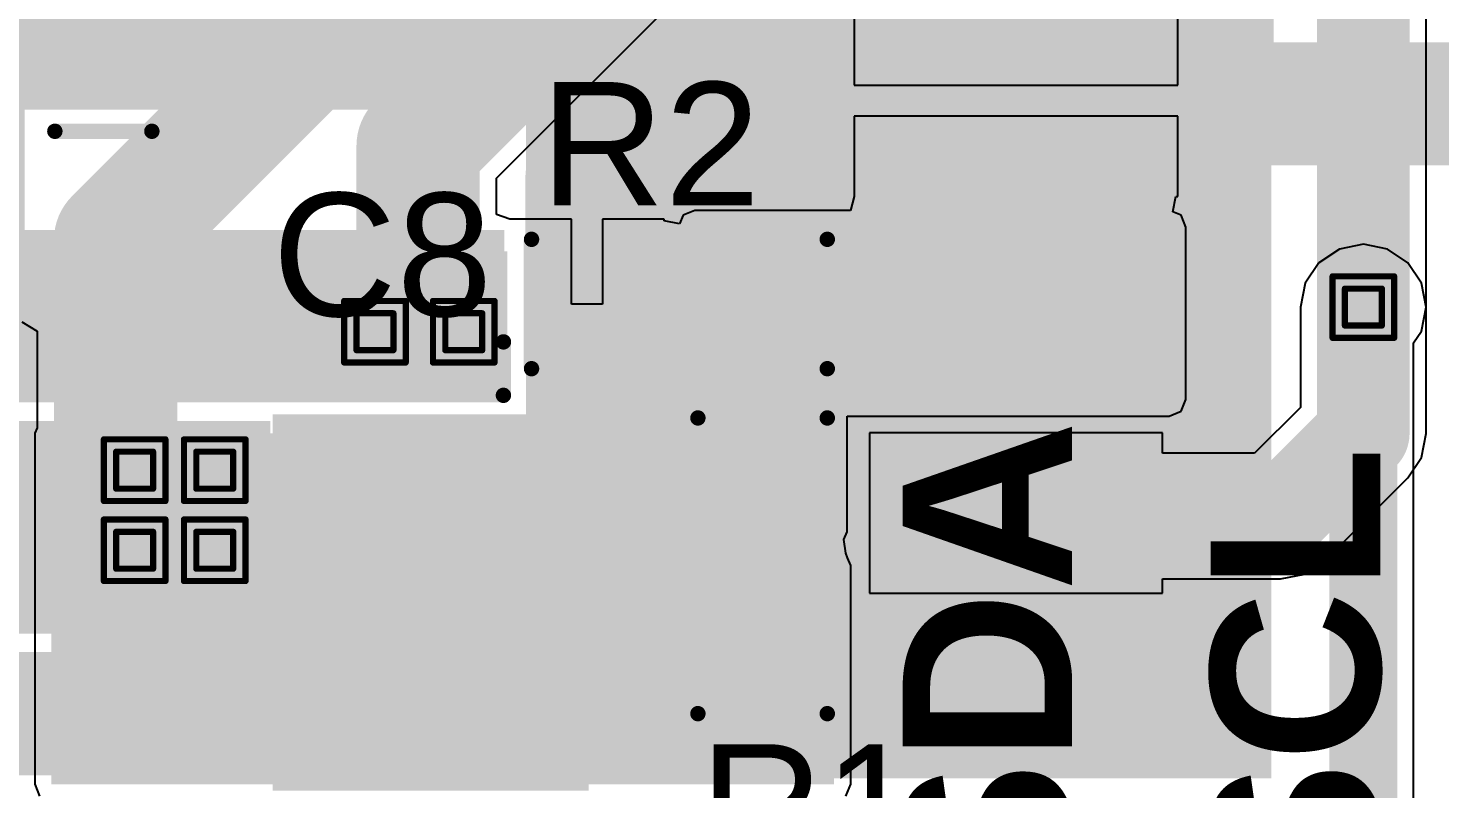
# Model space of a CAD drawing. Header units: inches. Extents: x -0.3 to 9.9, y -0.4 to 5.
# Drawn here: x 2.0025 to 2.4606, y 2.2106 to 2.4575 of the extents above; entities that cross this region are included whole.
import ezdxf

# ---------------------------------------------------------------- set-up
doc = ezdxf.new("R2010")
doc.units = ezdxf.units.IN
doc.header["$MEASUREMENT"] = 0
for name, color, linetype in [('Bottom Layer', 5, 'Continuous'), ('Bottom Solder', 6, 'Continuous'), ('Drill Drawing', 1, 'Continuous'), ('Top Layer', 1, 'Continuous'), ('Top Overlay', 2, 'Continuous'), ('Top Paste', 8, 'Continuous'), ('Top Solder', 216, 'Continuous'), ('Via Holes', 16, 'Continuous')]:
    doc.layers.add(name, color=color, linetype=linetype)
doc.styles.add('Arial', font='', dxfattribs={"height": 0.2})
doc.styles.add('Arial_Bold', font='', dxfattribs={"height": 0.2})
doc.styles.get('Arial').set_extended_font_data('Arial')
doc.styles.get('Arial_Bold').set_extended_font_data('Arial', bold=True)

# ---------------------------------------------------------------- blocks, each defined once
blk = doc.blocks.new('DDPAK_58')
at = {"layer": 'Top Layer'}
for points in [[(-0.02106, -0.14636), (0.02106, -0.14636), (0.02106, -0.2314), (-0.02106, -0.2314)], [(0.04587, -0.14636), (0.08799, -0.14636), (0.08799, -0.2314), (0.04587, -0.2314)], [(0.1128, -0.14636), (0.15492, -0.14636), (0.15492, -0.2314), (0.1128, -0.2314)]]:
    blk.add_hatch(color=1, dxfattribs=at).paths.add_polyline_path(points)
at = {"layer": 'Top Paste'}
for points in [[(-0.02106, -0.14636), (0.02106, -0.14636), (0.02106, -0.2314), (-0.02106, -0.2314)], [(0.04587, -0.14636), (0.08799, -0.14636), (0.08799, -0.2314), (0.04587, -0.2314)], [(0.1128, -0.14636), (0.15492, -0.14636), (0.15492, -0.2314), (0.1128, -0.2314)]]:
    blk.add_hatch(color=8, dxfattribs=at).paths.add_polyline_path(points)
at = {"layer": 'Top Solder'}
for points in [[(-0.02303, -0.14439), (0.02303, -0.14439), (0.02303, -0.23337), (-0.02303, -0.23337)], [(0.0439, -0.14439), (0.08996, -0.14439), (0.08996, -0.23337), (0.0439, -0.23337)], [(0.11083, -0.14439), (0.15689, -0.14439), (0.15689, -0.23337), (0.11083, -0.23337)]]:
    blk.add_hatch(color=216, dxfattribs=at).paths.add_polyline_path(points)
blk = doc.blocks.new('R___0603_102')
at = {"layer": 'Top Layer'}
for points in [[(-0.015, 0.0175), (-0.015, -0.0175), (-0.045, -0.0175), (-0.045, 0.0175)], [(0.045, 0.0175), (0.045, -0.0175), (0.015, -0.0175), (0.015, 0.0175)]]:
    blk.add_hatch(color=1, dxfattribs=at).paths.add_polyline_path(points)
at = {"layer": 'Top Paste'}
for points in [[(-0.015, 0.0175), (-0.015, -0.0175), (-0.045, -0.0175), (-0.045, 0.0175)], [(0.045, 0.0175), (0.045, -0.0175), (0.015, -0.0175), (0.015, 0.0175)]]:
    blk.add_hatch(color=8, dxfattribs=at).paths.add_polyline_path(points)
at = {"layer": 'Top Solder'}
for points in [[(-0.011, 0.0215), (-0.011, -0.0215), (-0.049, -0.0215), (-0.049, 0.0215)], [(0.049, 0.0215), (0.049, -0.0215), (0.011, -0.0215), (0.011, 0.0215)]]:
    blk.add_hatch(color=216, dxfattribs=at).paths.add_polyline_path(points)
at = {"layer": 'Top Overlay'}
for points in [[(-0.048, 0.021, 0.005, 0.005, 0), (0.048, 0.021, 0.005, 0.005, 0)], [(-0.048, -0.021, 0.005, 0.005, 0), (-0.048, 0.021, 0.005, 0.005, 0)], [(0.048, -0.021, 0.005, 0.005, 0), (0.048, 0.021, 0.005, 0.005, 0)], [(-0.048, -0.021, 0.005, 0.005, 0), (0.048, -0.021, 0.005, 0.005, 0)]]:
    blk.add_lwpolyline(points, format="xyseb", dxfattribs=at)
for points in [[(-0.04925, 0.021, 0.0025, 0.0025, 1), (-0.04675, 0.021, 0.0025, 0.0025, 1)], [(-0.04925, 0.021, 0.0025, 0.0025, 1), (-0.04675, 0.021, 0.0025, 0.0025, 1)], [(0.04675, 0.021, 0.0025, 0.0025, 1), (0.04925, 0.021, 0.0025, 0.0025, 1)], [(0.04675, 0.021, 0.0025, 0.0025, 1), (0.04925, 0.021, 0.0025, 0.0025, 1)], [(-0.04925, -0.021, 0.0025, 0.0025, 1), (-0.04675, -0.021, 0.0025, 0.0025, 1)], [(-0.04925, -0.021, 0.0025, 0.0025, 1), (-0.04675, -0.021, 0.0025, 0.0025, 1)], [(0.04675, -0.021, 0.0025, 0.0025, 1), (0.04925, -0.021, 0.0025, 0.0025, 1)], [(0.04675, -0.021, 0.0025, 0.0025, 1), (0.04925, -0.021, 0.0025, 0.0025, 1)]]:
    blk.add_lwpolyline(points, format="xyseb", close=True, dxfattribs=at)
blk = doc.blocks.new('R___0603_103')
at = {"layer": 'Top Layer'}
for points in [[(-0.015, 0.0175), (-0.015, -0.0175), (-0.045, -0.0175), (-0.045, 0.0175)], [(0.045, 0.0175), (0.045, -0.0175), (0.015, -0.0175), (0.015, 0.0175)]]:
    blk.add_hatch(color=1, dxfattribs=at).paths.add_polyline_path(points)
at = {"layer": 'Top Paste'}
for points in [[(-0.015, 0.0175), (-0.015, -0.0175), (-0.045, -0.0175), (-0.045, 0.0175)], [(0.045, 0.0175), (0.045, -0.0175), (0.015, -0.0175), (0.015, 0.0175)]]:
    blk.add_hatch(color=8, dxfattribs=at).paths.add_polyline_path(points)
at = {"layer": 'Top Solder'}
for points in [[(-0.011, 0.0215), (-0.011, -0.0215), (-0.049, -0.0215), (-0.049, 0.0215)], [(0.049, 0.0215), (0.049, -0.0215), (0.011, -0.0215), (0.011, 0.0215)]]:
    blk.add_hatch(color=216, dxfattribs=at).paths.add_polyline_path(points)
at = {"layer": 'Top Overlay'}
for points in [[(-0.048, 0.021, 0.005, 0.005, 0), (0.048, 0.021, 0.005, 0.005, 0)], [(-0.048, 0.021, 0.005, 0.005, 0), (-0.048, -0.021, 0.005, 0.005, 0)], [(0.048, 0.021, 0.005, 0.005, 0), (0.048, -0.021, 0.005, 0.005, 0)], [(-0.048, -0.021, 0.005, 0.005, 0), (0.048, -0.021, 0.005, 0.005, 0)]]:
    blk.add_lwpolyline(points, format="xyseb", dxfattribs=at)
for points in [[(-0.04925, 0.021, 0.0025, 0.0025, 1), (-0.04675, 0.021, 0.0025, 0.0025, 1)], [(-0.04925, 0.021, 0.0025, 0.0025, 1), (-0.04675, 0.021, 0.0025, 0.0025, 1)], [(0.04675, 0.021, 0.0025, 0.0025, 1), (0.04925, 0.021, 0.0025, 0.0025, 1)], [(0.04675, 0.021, 0.0025, 0.0025, 1), (0.04925, 0.021, 0.0025, 0.0025, 1)], [(-0.04925, -0.021, 0.0025, 0.0025, 1), (-0.04675, -0.021, 0.0025, 0.0025, 1)], [(-0.04925, -0.021, 0.0025, 0.0025, 1), (-0.04675, -0.021, 0.0025, 0.0025, 1)], [(0.04675, -0.021, 0.0025, 0.0025, 1), (0.04925, -0.021, 0.0025, 0.0025, 1)], [(0.04675, -0.021, 0.0025, 0.0025, 1), (0.04925, -0.021, 0.0025, 0.0025, 1)]]:
    blk.add_lwpolyline(points, format="xyseb", close=True, dxfattribs=at)
blk = doc.blocks.new('C____D_211')
at = {"layer": 'Top Layer'}
for points in [[(-0.16732, 0.05709), (-0.07283, 0.05709), (-0.07283, -0.05709), (-0.16732, -0.05709)], [(0.07283, 0.05709), (0.16732, 0.05709), (0.16732, -0.05709), (0.07283, -0.05709)]]:
    blk.add_hatch(color=1, dxfattribs=at).paths.add_polyline_path(points)
at = {"layer": 'Top Paste'}
for points in [[(-0.16732, 0.05709), (-0.07283, 0.05709), (-0.07283, -0.05709), (-0.16732, -0.05709)], [(0.07283, 0.05709), (0.16732, 0.05709), (0.16732, -0.05709), (0.07283, -0.05709)]]:
    blk.add_hatch(color=8, dxfattribs=at).paths.add_polyline_path(points)
at = {"layer": 'Top Solder'}
for points in [[(-0.17132, 0.06109), (-0.06883, 0.06109), (-0.06883, -0.06109), (-0.17132, -0.06109)], [(0.06883, 0.06109), (0.17132, 0.06109), (0.17132, -0.06109), (0.06883, -0.06109)]]:
    blk.add_hatch(color=216, dxfattribs=at).paths.add_polyline_path(points)
at = {"layer": 'Top Overlay'}
for points in [[(-0.177, 0.099, 0.005, 0.005, 0), (-0.177, 0.07, 0.005, 0.005, 0)], [(-0.1437, 0.08465, 0.005, 0.005, 0), (-0.1437, 0.0673, 0.005, 0.005, 0)], [(0.1437, 0.08465, 0.005, 0.005, 0), (-0.1437, 0.08465, 0.005, 0.005, 0)], [(0.1437, 0.08465, 0.005, 0.005, 0), (0.1437, 0.0673, 0.005, 0.005, 0)], [(-0.16, 0.084, 0.005, 0.005, 0), (-0.193, 0.084, 0.005, 0.005, 0)], [(-0.1437, -0.0673, 0.005, 0.005, 0), (-0.1437, -0.08465, 0.005, 0.005, 0)], [(0.1437, -0.0673, 0.005, 0.005, 0), (0.1437, -0.08465, 0.005, 0.005, 0)], [(0.1437, -0.08465, 0.005, 0.005, 0), (-0.1437, -0.08465, 0.005, 0.005, 0)]]:
    blk.add_lwpolyline(points, format="xyseb", dxfattribs=at)
for points in [[(-0.17825, 0.099, 0.0025, 0.0025, 1), (-0.17575, 0.099, 0.0025, 0.0025, 1)], [(-0.14495, 0.08465, 0.0025, 0.0025, 1), (-0.14245, 0.08465, 0.0025, 0.0025, 1)], [(-0.14495, 0.08465, 0.0025, 0.0025, 1), (-0.14245, 0.08465, 0.0025, 0.0025, 1)], [(0.14245, 0.08465, 0.0025, 0.0025, 1), (0.14495, 0.08465, 0.0025, 0.0025, 1)], [(0.14245, 0.08465, 0.0025, 0.0025, 1), (0.14495, 0.08465, 0.0025, 0.0025, 1)], [(-0.19425, 0.084, 0.0025, 0.0025, 1), (-0.19175, 0.084, 0.0025, 0.0025, 1)], [(-0.16125, 0.084, 0.0025, 0.0025, 1), (-0.15875, 0.084, 0.0025, 0.0025, 1)], [(-0.17825, 0.07, 0.0025, 0.0025, 1), (-0.17575, 0.07, 0.0025, 0.0025, 1)], [(-0.14495, 0.0673, 0.0025, 0.0025, 1), (-0.14245, 0.0673, 0.0025, 0.0025, 1)], [(0.14245, 0.0673, 0.0025, 0.0025, 1), (0.14495, 0.0673, 0.0025, 0.0025, 1)], [(-0.14495, -0.0673, 0.0025, 0.0025, 1), (-0.14245, -0.0673, 0.0025, 0.0025, 1)], [(0.14245, -0.0673, 0.0025, 0.0025, 1), (0.14495, -0.0673, 0.0025, 0.0025, 1)], [(-0.14495, -0.08465, 0.0025, 0.0025, 1), (-0.14245, -0.08465, 0.0025, 0.0025, 1)], [(-0.14495, -0.08465, 0.0025, 0.0025, 1), (-0.14245, -0.08465, 0.0025, 0.0025, 1)], [(0.14245, -0.08465, 0.0025, 0.0025, 1), (0.14495, -0.08465, 0.0025, 0.0025, 1)], [(0.14245, -0.08465, 0.0025, 0.0025, 1), (0.14495, -0.08465, 0.0025, 0.0025, 1)]]:
    blk.add_lwpolyline(points, format="xyseb", close=True, dxfattribs=at)
blk = doc.blocks.new('20SVPF120M_213')
at = {"layer": 'Top Layer'}
for points in [[(-0.17913, 0.0315), (-0.04134, 0.0315), (-0.04134, -0.0315), (-0.17913, -0.0315)], [(0.04134, 0.0315), (0.17913, 0.0315), (0.17913, -0.0315), (0.04134, -0.0315)]]:
    blk.add_hatch(color=1, dxfattribs=at).paths.add_polyline_path(points)
at = {"layer": 'Top Paste'}
for points in [[(-0.17913, 0.0315), (-0.04134, 0.0315), (-0.04134, -0.0315), (-0.17913, -0.0315)], [(0.04134, 0.0315), (0.17913, 0.0315), (0.17913, -0.0315), (0.04134, -0.0315)]]:
    blk.add_hatch(color=8, dxfattribs=at).paths.add_polyline_path(points)
at = {"layer": 'Top Solder'}
for points in [[(-0.18313, 0.0355), (-0.03734, 0.0355), (-0.03734, -0.0355), (-0.18313, -0.0355)], [(0.03734, 0.0355), (0.18313, 0.0355), (0.18313, -0.0355), (0.03734, -0.0355)]]:
    blk.add_hatch(color=216, dxfattribs=at).paths.add_polyline_path(points)
at = {"layer": 'Top Overlay'}
for points in [[(-0.07677, 0.12992, 0.005, 0.005, 0), (-0.12992, 0.07677, 0.005, 0.005, 0)], [(-0.07677, 0.12992, 0.005, 0.005, 0), (0.12992, 0.12992, 0.005, 0.005, 0)], [(0.12992, 0.12992, 0.005, 0.005, 0), (0.12992, 0.04528, 0.005, 0.005, 0)], [(-0.12992, 0.07677, 0.005, 0.005, 0), (-0.12992, 0.04528, 0.005, 0.005, 0)], [(-0.153, 0.064, 0.005, 0.005, 0), (-0.153, 0.043, 0.005, 0.005, 0)], [(-0.162, 0.053, 0.005, 0.005, 0), (-0.144, 0.053, 0.005, 0.005, 0)], [(-0.12992, -0.04528, 0.005, 0.005, 0), (-0.12992, -0.07677, 0.005, 0.005, 0)], [(0.12992, -0.04528, 0.005, 0.005, 0), (0.12992, -0.12992, 0.005, 0.005, 0)], [(-0.12992, -0.07677, 0.005, 0.005, 0), (-0.07677, -0.12992, 0.005, 0.005, 0)], [(-0.07677, -0.12992, 0.005, 0.005, 0), (0.12992, -0.12992, 0.005, 0.005, 0)]]:
    blk.add_lwpolyline(points, format="xyseb", dxfattribs=at)
for points in [[(-0.07802, 0.12992, 0.0025, 0.0025, 1), (-0.07552, 0.12992, 0.0025, 0.0025, 1)], [(-0.07802, 0.12992, 0.0025, 0.0025, 1), (-0.07552, 0.12992, 0.0025, 0.0025, 1)], [(0.12867, 0.12992, 0.0025, 0.0025, 1), (0.13117, 0.12992, 0.0025, 0.0025, 1)], [(0.12867, 0.12992, 0.0025, 0.0025, 1), (0.13117, 0.12992, 0.0025, 0.0025, 1)], [(-0.13117, 0.07677, 0.0025, 0.0025, 1), (-0.12867, 0.07677, 0.0025, 0.0025, 1)], [(-0.13117, 0.07677, 0.0025, 0.0025, 1), (-0.12867, 0.07677, 0.0025, 0.0025, 1)], [(-0.15425, 0.064, 0.0025, 0.0025, 1), (-0.15175, 0.064, 0.0025, 0.0025, 1)], [(-0.16325, 0.053, 0.0025, 0.0025, 1), (-0.16075, 0.053, 0.0025, 0.0025, 1)], [(-0.14525, 0.053, 0.0025, 0.0025, 1), (-0.14275, 0.053, 0.0025, 0.0025, 1)], [(-0.13117, 0.04528, 0.0025, 0.0025, 1), (-0.12867, 0.04528, 0.0025, 0.0025, 1)], [(0.12867, 0.04528, 0.0025, 0.0025, 1), (0.13117, 0.04528, 0.0025, 0.0025, 1)], [(-0.15425, 0.043, 0.0025, 0.0025, 1), (-0.15175, 0.043, 0.0025, 0.0025, 1)], [(-0.13117, -0.04528, 0.0025, 0.0025, 1), (-0.12867, -0.04528, 0.0025, 0.0025, 1)], [(0.12867, -0.04528, 0.0025, 0.0025, 1), (0.13117, -0.04528, 0.0025, 0.0025, 1)], [(-0.13117, -0.07677, 0.0025, 0.0025, 1), (-0.12867, -0.07677, 0.0025, 0.0025, 1)], [(-0.13117, -0.07677, 0.0025, 0.0025, 1), (-0.12867, -0.07677, 0.0025, 0.0025, 1)], [(-0.07802, -0.12992, 0.0025, 0.0025, 1), (-0.07552, -0.12992, 0.0025, 0.0025, 1)], [(-0.07802, -0.12992, 0.0025, 0.0025, 1), (-0.07552, -0.12992, 0.0025, 0.0025, 1)], [(0.12867, -0.12992, 0.0025, 0.0025, 1), (0.13117, -0.12992, 0.0025, 0.0025, 1)], [(0.12867, -0.12992, 0.0025, 0.0025, 1), (0.13117, -0.12992, 0.0025, 0.0025, 1)]]:
    blk.add_lwpolyline(points, format="xyseb", close=True, dxfattribs=at)

msp = doc.modelspace()

# ---------------------------------------------------------------- hatches: boundary and pattern name
at = {"layer": 'Bottom Layer'}
for points in [[(1.87, 2.431), (2.40668, 2.431), (2.40668, 2.55495), (1.87, 2.55495)], [(2.164, 2.214), (2.406, 2.214), (2.406, 2.449), (2.164, 2.449)], [(1.621, 2.336), (2.157, 2.336), (2.157, 2.392), (1.621, 2.392)], [(1.20082, 2.26095), (2.081, 2.26095), (2.081, 2.33), (1.20082, 2.33)]]:
    msp.add_hatch(color=5, dxfattribs=at).paths.add_polyline_path(points)
h = msp.add_hatch(color=5, dxfattribs=at)
edge = h.paths.add_edge_path()
edge.add_arc((2.43582, 2.36695), 0.01181, 0, 360)
h = msp.add_hatch(color=5, dxfattribs=at)
edge = h.paths.add_edge_path()
edge.add_arc((2.115, 2.35895), 0.01181, 0, 360)
h = msp.add_hatch(color=5, dxfattribs=at)
edge = h.paths.add_edge_path()
edge.add_arc((2.14382, 2.35895), 0.01181, 0, 360)
h = msp.add_hatch(color=5, dxfattribs=at)
edge = h.paths.add_edge_path()
edge.add_arc((2.037, 2.314), 0.01181, 0, 360)
h = msp.add_hatch(color=5, dxfattribs=at)
edge = h.paths.add_edge_path()
edge.add_arc((2.063, 2.314), 0.01181, 0, 360)
h = msp.add_hatch(color=5, dxfattribs=at)
edge = h.paths.add_edge_path()
edge.add_arc((2.037, 2.288), 0.01181, 0, 360)
h = msp.add_hatch(color=5, dxfattribs=at)
edge = h.paths.add_edge_path()
edge.add_arc((2.063, 2.288), 0.01181, 0, 360)
at = {"layer": 'Bottom Solder'}
h = msp.add_hatch(color=6, dxfattribs=at)
edge = h.paths.add_edge_path()
edge.add_arc((2.43582, 2.36695), 0.00591, 0, 360)
h = msp.add_hatch(color=6, dxfattribs=at)
edge = h.paths.add_edge_path()
edge.add_arc((2.115, 2.35895), 0.00591, 0, 360)
h = msp.add_hatch(color=6, dxfattribs=at)
edge = h.paths.add_edge_path()
edge.add_arc((2.14382, 2.35895), 0.00591, 0, 360)
h = msp.add_hatch(color=6, dxfattribs=at)
edge = h.paths.add_edge_path()
edge.add_arc((2.037, 2.314), 0.00591, 0, 360)
h = msp.add_hatch(color=6, dxfattribs=at)
edge = h.paths.add_edge_path()
edge.add_arc((2.063, 2.314), 0.00591, 0, 360)
h = msp.add_hatch(color=6, dxfattribs=at)
edge = h.paths.add_edge_path()
edge.add_arc((2.037, 2.288), 0.00591, 0, 360)
h = msp.add_hatch(color=6, dxfattribs=at)
edge = h.paths.add_edge_path()
edge.add_arc((2.063, 2.288), 0.00591, 0, 360)
at = {"layer": 'Top Layer'}
for points in [[(2.21882, 2.33695), (2.37282, 2.33695), (2.37282, 2.39295), (2.21882, 2.39295)], [(2.099, 2.338), (2.158, 2.338), (2.158, 2.385), (2.099, 2.385)], [(2.21882, 2.29395), (2.26282, 2.29395), (2.26282, 2.35695), (2.21882, 2.35695)], [(2.091, 2.326), (2.01, 2.326), (2.01, 2.212), (2.091, 2.212)], [(2.08, 2.212), (2.264, 2.212), (2.264, 2.283), (2.08, 2.283)]]:
    msp.add_hatch(color=1, dxfattribs=at).paths.add_polyline_path(points)
h = msp.add_hatch(color=1, dxfattribs=at)
edge = h.paths.add_edge_path()
edge.add_arc((2.43582, 2.36695), 0.01181, 0, 360)
h = msp.add_hatch(color=1, dxfattribs=at)
edge = h.paths.add_edge_path()
edge.add_arc((2.115, 2.35895), 0.01181, 0, 360)
h = msp.add_hatch(color=1, dxfattribs=at)
edge = h.paths.add_edge_path()
edge.add_arc((2.14382, 2.35895), 0.01181, 0, 360)
h = msp.add_hatch(color=1, dxfattribs=at)
edge = h.paths.add_edge_path()
edge.add_arc((2.037, 2.314), 0.01181, 0, 360)
h = msp.add_hatch(color=1, dxfattribs=at)
edge = h.paths.add_edge_path()
edge.add_arc((2.063, 2.314), 0.01181, 0, 360)
h = msp.add_hatch(color=1, dxfattribs=at)
edge = h.paths.add_edge_path()
edge.add_arc((2.037, 2.288), 0.01181, 0, 360)
h = msp.add_hatch(color=1, dxfattribs=at)
edge = h.paths.add_edge_path()
edge.add_arc((2.063, 2.288), 0.01181, 0, 360)
at = {"layer": 'Top Solder'}
h = msp.add_hatch(color=216, dxfattribs=at)
edge = h.paths.add_edge_path()
edge.add_arc((2.43582, 2.36695), 0.00591, 0, 360)
h = msp.add_hatch(color=216, dxfattribs=at)
edge = h.paths.add_edge_path()
edge.add_arc((2.115, 2.35895), 0.00591, 0, 360)
h = msp.add_hatch(color=216, dxfattribs=at)
edge = h.paths.add_edge_path()
edge.add_arc((2.14382, 2.35895), 0.00591, 0, 360)
h = msp.add_hatch(color=216, dxfattribs=at)
edge = h.paths.add_edge_path()
edge.add_arc((2.037, 2.314), 0.00591, 0, 360)
h = msp.add_hatch(color=216, dxfattribs=at)
edge = h.paths.add_edge_path()
edge.add_arc((2.063, 2.314), 0.00591, 0, 360)
h = msp.add_hatch(color=216, dxfattribs=at)
edge = h.paths.add_edge_path()
edge.add_arc((2.037, 2.288), 0.00591, 0, 360)
h = msp.add_hatch(color=216, dxfattribs=at)
edge = h.paths.add_edge_path()
edge.add_arc((2.063, 2.288), 0.00591, 0, 360)
at = {"layer": 'Via Holes'}
h = msp.add_hatch(color=7, dxfattribs=at)
edge = h.paths.add_edge_path()
edge.add_arc((2.43582, 2.36695), 0.00591, 0, 360)
h = msp.add_hatch(color=7, dxfattribs=at)
edge = h.paths.add_edge_path()
edge.add_arc((2.115, 2.35895), 0.00591, 0, 360)
h = msp.add_hatch(color=7, dxfattribs=at)
edge = h.paths.add_edge_path()
edge.add_arc((2.14382, 2.35895), 0.00591, 0, 360)
h = msp.add_hatch(color=7, dxfattribs=at)
edge = h.paths.add_edge_path()
edge.add_arc((2.037, 2.314), 0.00591, 0, 360)
h = msp.add_hatch(color=7, dxfattribs=at)
edge = h.paths.add_edge_path()
edge.add_arc((2.063, 2.314), 0.00591, 0, 360)
h = msp.add_hatch(color=7, dxfattribs=at)
edge = h.paths.add_edge_path()
edge.add_arc((2.037, 2.288), 0.00591, 0, 360)
h = msp.add_hatch(color=7, dxfattribs=at)
edge = h.paths.add_edge_path()
edge.add_arc((2.063, 2.288), 0.00591, 0, 360)

# ---------------------------------------------------------------- linework, layer by layer
at = {"layer": 'Bottom Layer'}
for p, q in [((2.45621, 2.36695), (2.45621, 2.48295)), ((2.45466, 2.35914), (2.45621, 2.36695)), ((2.45214, 2.35536), (2.45466, 2.35914)), ((2.45214, 2.18593), (2.45214, 2.35536))]:
    msp.add_line(p, q, dxfattribs=at)
for points in [[(2.361, 2.278, 0.04, 0.04, 0), (2.361, 2.48895, 0.04, 0.04, 0)], [(2.43582, 2.36695, 0.03, 0.03, 0), (2.43582, 2.48295, 0.03, 0.03, 0)], [(2.43582, 2.17918, 0.022, 0.022, 0), (2.43582, 2.36695, 0.022, 0.022, 0)], [(2.31795, 2.23495, 0.04, 0.04, 0), (2.361, 2.278, 0.04, 0.04, 0)], [(1.2743, 2.23495, 0.04, 0.04, 0), (2.31795, 2.23495, 0.04, 0.04, 0)]]:
    msp.add_lwpolyline(points, format="xyseb", dxfattribs=at)
for points in [[(2.42832, 2.36695, 0.015, 0.015, 1), (2.44332, 2.36695, 0.015, 0.015, 1)], [(2.43032, 2.36695, 0.011, 0.011, 1), (2.44132, 2.36695, 0.011, 0.011, 1)], [(2.351, 2.278, 0.02, 0.02, 1), (2.371, 2.278, 0.02, 0.02, 1)], [(2.351, 2.278, 0.02, 0.02, 1), (2.371, 2.278, 0.02, 0.02, 1)], [(2.30795, 2.23495, 0.02, 0.02, 1), (2.32795, 2.23495, 0.02, 0.02, 1)], [(2.30795, 2.23495, 0.02, 0.02, 1), (2.32795, 2.23495, 0.02, 0.02, 1)]]:
    msp.add_lwpolyline(points, format="xyseb", close=True, dxfattribs=at)
at = {"layer": 'Drill Drawing'}
for points in [[(2.42582, 2.37695, 0.002, 0.002, 0), (2.44582, 2.37695, 0.002, 0.002, 0)], [(2.42582, 2.35695, 0.002, 0.002, 0), (2.42582, 2.37695, 0.002, 0.002, 0)], [(2.44582, 2.35695, 0.002, 0.002, 0), (2.44582, 2.37695, 0.002, 0.002, 0)], [(2.42982, 2.37295, 0.002, 0.002, 0), (2.44182, 2.37295, 0.002, 0.002, 0)], [(2.42982, 2.36095, 0.002, 0.002, 0), (2.42982, 2.37295, 0.002, 0.002, 0)], [(2.44182, 2.36095, 0.002, 0.002, 0), (2.44182, 2.37295, 0.002, 0.002, 0)], [(2.105, 2.36895, 0.002, 0.002, 0), (2.125, 2.36895, 0.002, 0.002, 0)], [(2.105, 2.34895, 0.002, 0.002, 0), (2.105, 2.36895, 0.002, 0.002, 0)], [(2.125, 2.34895, 0.002, 0.002, 0), (2.125, 2.36895, 0.002, 0.002, 0)], [(2.13382, 2.36895, 0.002, 0.002, 0), (2.15382, 2.36895, 0.002, 0.002, 0)], [(2.13382, 2.34895, 0.002, 0.002, 0), (2.13382, 2.36895, 0.002, 0.002, 0)], [(2.15382, 2.34895, 0.002, 0.002, 0), (2.15382, 2.36895, 0.002, 0.002, 0)], [(2.109, 2.36495, 0.002, 0.002, 0), (2.121, 2.36495, 0.002, 0.002, 0)], [(2.109, 2.35295, 0.002, 0.002, 0), (2.109, 2.36495, 0.002, 0.002, 0)], [(2.121, 2.35295, 0.002, 0.002, 0), (2.121, 2.36495, 0.002, 0.002, 0)], [(2.13782, 2.36495, 0.002, 0.002, 0), (2.14982, 2.36495, 0.002, 0.002, 0)], [(2.13782, 2.35295, 0.002, 0.002, 0), (2.13782, 2.36495, 0.002, 0.002, 0)], [(2.14982, 2.35295, 0.002, 0.002, 0), (2.14982, 2.36495, 0.002, 0.002, 0)], [(2.42982, 2.36095, 0.002, 0.002, 0), (2.44182, 2.36095, 0.002, 0.002, 0)], [(2.42582, 2.35695, 0.002, 0.002, 0), (2.44582, 2.35695, 0.002, 0.002, 0)], [(2.109, 2.35295, 0.002, 0.002, 0), (2.121, 2.35295, 0.002, 0.002, 0)], [(2.13782, 2.35295, 0.002, 0.002, 0), (2.14982, 2.35295, 0.002, 0.002, 0)], [(2.105, 2.34895, 0.002, 0.002, 0), (2.125, 2.34895, 0.002, 0.002, 0)], [(2.13382, 2.34895, 0.002, 0.002, 0), (2.15382, 2.34895, 0.002, 0.002, 0)], [(2.027, 2.324, 0.002, 0.002, 0), (2.047, 2.324, 0.002, 0.002, 0)], [(2.027, 2.304, 0.002, 0.002, 0), (2.027, 2.324, 0.002, 0.002, 0)], [(2.047, 2.304, 0.002, 0.002, 0), (2.047, 2.324, 0.002, 0.002, 0)], [(2.053, 2.324, 0.002, 0.002, 0), (2.073, 2.324, 0.002, 0.002, 0)], [(2.053, 2.304, 0.002, 0.002, 0), (2.053, 2.324, 0.002, 0.002, 0)], [(2.073, 2.304, 0.002, 0.002, 0), (2.073, 2.324, 0.002, 0.002, 0)], [(2.031, 2.32, 0.002, 0.002, 0), (2.043, 2.32, 0.002, 0.002, 0)], [(2.031, 2.308, 0.002, 0.002, 0), (2.031, 2.32, 0.002, 0.002, 0)], [(2.043, 2.308, 0.002, 0.002, 0), (2.043, 2.32, 0.002, 0.002, 0)], [(2.057, 2.32, 0.002, 0.002, 0), (2.069, 2.32, 0.002, 0.002, 0)], [(2.057, 2.308, 0.002, 0.002, 0), (2.057, 2.32, 0.002, 0.002, 0)], [(2.069, 2.308, 0.002, 0.002, 0), (2.069, 2.32, 0.002, 0.002, 0)], [(2.027, 2.304, 0.002, 0.002, 0), (2.047, 2.304, 0.002, 0.002, 0)], [(2.031, 2.308, 0.002, 0.002, 0), (2.043, 2.308, 0.002, 0.002, 0)], [(2.053, 2.304, 0.002, 0.002, 0), (2.073, 2.304, 0.002, 0.002, 0)], [(2.057, 2.308, 0.002, 0.002, 0), (2.069, 2.308, 0.002, 0.002, 0)], [(2.027, 2.298, 0.002, 0.002, 0), (2.047, 2.298, 0.002, 0.002, 0)], [(2.027, 2.278, 0.002, 0.002, 0), (2.027, 2.298, 0.002, 0.002, 0)], [(2.047, 2.278, 0.002, 0.002, 0), (2.047, 2.298, 0.002, 0.002, 0)], [(2.053, 2.298, 0.002, 0.002, 0), (2.073, 2.298, 0.002, 0.002, 0)], [(2.053, 2.278, 0.002, 0.002, 0), (2.053, 2.298, 0.002, 0.002, 0)], [(2.073, 2.278, 0.002, 0.002, 0), (2.073, 2.298, 0.002, 0.002, 0)], [(2.031, 2.294, 0.002, 0.002, 0), (2.043, 2.294, 0.002, 0.002, 0)], [(2.031, 2.282, 0.002, 0.002, 0), (2.031, 2.294, 0.002, 0.002, 0)], [(2.043, 2.282, 0.002, 0.002, 0), (2.043, 2.294, 0.002, 0.002, 0)], [(2.057, 2.294, 0.002, 0.002, 0), (2.069, 2.294, 0.002, 0.002, 0)], [(2.057, 2.282, 0.002, 0.002, 0), (2.057, 2.294, 0.002, 0.002, 0)], [(2.069, 2.282, 0.002, 0.002, 0), (2.069, 2.294, 0.002, 0.002, 0)], [(2.031, 2.282, 0.002, 0.002, 0), (2.043, 2.282, 0.002, 0.002, 0)], [(2.057, 2.282, 0.002, 0.002, 0), (2.069, 2.282, 0.002, 0.002, 0)], [(2.027, 2.278, 0.002, 0.002, 0), (2.047, 2.278, 0.002, 0.002, 0)], [(2.053, 2.278, 0.002, 0.002, 0), (2.073, 2.278, 0.002, 0.002, 0)]]:
    msp.add_lwpolyline(points, format="xyseb", dxfattribs=at)
for points in [[(2.42532, 2.37695, 0.001, 0.001, 1), (2.42632, 2.37695, 0.001, 0.001, 1)], [(2.42532, 2.37695, 0.001, 0.001, 1), (2.42632, 2.37695, 0.001, 0.001, 1)], [(2.44532, 2.37695, 0.001, 0.001, 1), (2.44632, 2.37695, 0.001, 0.001, 1)], [(2.44532, 2.37695, 0.001, 0.001, 1), (2.44632, 2.37695, 0.001, 0.001, 1)], [(2.42932, 2.37295, 0.001, 0.001, 1), (2.43032, 2.37295, 0.001, 0.001, 1)], [(2.42932, 2.37295, 0.001, 0.001, 1), (2.43032, 2.37295, 0.001, 0.001, 1)], [(2.44132, 2.37295, 0.001, 0.001, 1), (2.44232, 2.37295, 0.001, 0.001, 1)], [(2.44132, 2.37295, 0.001, 0.001, 1), (2.44232, 2.37295, 0.001, 0.001, 1)], [(2.1045, 2.36895, 0.001, 0.001, 1), (2.1055, 2.36895, 0.001, 0.001, 1)], [(2.1045, 2.36895, 0.001, 0.001, 1), (2.1055, 2.36895, 0.001, 0.001, 1)], [(2.1245, 2.36895, 0.001, 0.001, 1), (2.1255, 2.36895, 0.001, 0.001, 1)], [(2.1245, 2.36895, 0.001, 0.001, 1), (2.1255, 2.36895, 0.001, 0.001, 1)], [(2.13332, 2.36895, 0.001, 0.001, 1), (2.13432, 2.36895, 0.001, 0.001, 1)], [(2.13332, 2.36895, 0.001, 0.001, 1), (2.13432, 2.36895, 0.001, 0.001, 1)], [(2.15332, 2.36895, 0.001, 0.001, 1), (2.15432, 2.36895, 0.001, 0.001, 1)], [(2.15332, 2.36895, 0.001, 0.001, 1), (2.15432, 2.36895, 0.001, 0.001, 1)], [(2.1085, 2.36495, 0.001, 0.001, 1), (2.1095, 2.36495, 0.001, 0.001, 1)], [(2.1085, 2.36495, 0.001, 0.001, 1), (2.1095, 2.36495, 0.001, 0.001, 1)], [(2.1205, 2.36495, 0.001, 0.001, 1), (2.1215, 2.36495, 0.001, 0.001, 1)], [(2.1205, 2.36495, 0.001, 0.001, 1), (2.1215, 2.36495, 0.001, 0.001, 1)], [(2.13732, 2.36495, 0.001, 0.001, 1), (2.13832, 2.36495, 0.001, 0.001, 1)], [(2.13732, 2.36495, 0.001, 0.001, 1), (2.13832, 2.36495, 0.001, 0.001, 1)], [(2.14932, 2.36495, 0.001, 0.001, 1), (2.15032, 2.36495, 0.001, 0.001, 1)], [(2.14932, 2.36495, 0.001, 0.001, 1), (2.15032, 2.36495, 0.001, 0.001, 1)], [(2.42932, 2.36095, 0.001, 0.001, 1), (2.43032, 2.36095, 0.001, 0.001, 1)], [(2.42932, 2.36095, 0.001, 0.001, 1), (2.43032, 2.36095, 0.001, 0.001, 1)], [(2.44132, 2.36095, 0.001, 0.001, 1), (2.44232, 2.36095, 0.001, 0.001, 1)], [(2.44132, 2.36095, 0.001, 0.001, 1), (2.44232, 2.36095, 0.001, 0.001, 1)], [(2.42532, 2.35695, 0.001, 0.001, 1), (2.42632, 2.35695, 0.001, 0.001, 1)], [(2.42532, 2.35695, 0.001, 0.001, 1), (2.42632, 2.35695, 0.001, 0.001, 1)], [(2.44532, 2.35695, 0.001, 0.001, 1), (2.44632, 2.35695, 0.001, 0.001, 1)], [(2.44532, 2.35695, 0.001, 0.001, 1), (2.44632, 2.35695, 0.001, 0.001, 1)], [(2.1085, 2.35295, 0.001, 0.001, 1), (2.1095, 2.35295, 0.001, 0.001, 1)], [(2.1085, 2.35295, 0.001, 0.001, 1), (2.1095, 2.35295, 0.001, 0.001, 1)], [(2.1205, 2.35295, 0.001, 0.001, 1), (2.1215, 2.35295, 0.001, 0.001, 1)], [(2.1205, 2.35295, 0.001, 0.001, 1), (2.1215, 2.35295, 0.001, 0.001, 1)], [(2.13732, 2.35295, 0.001, 0.001, 1), (2.13832, 2.35295, 0.001, 0.001, 1)], [(2.13732, 2.35295, 0.001, 0.001, 1), (2.13832, 2.35295, 0.001, 0.001, 1)], [(2.14932, 2.35295, 0.001, 0.001, 1), (2.15032, 2.35295, 0.001, 0.001, 1)], [(2.14932, 2.35295, 0.001, 0.001, 1), (2.15032, 2.35295, 0.001, 0.001, 1)], [(2.1045, 2.34895, 0.001, 0.001, 1), (2.1055, 2.34895, 0.001, 0.001, 1)], [(2.1045, 2.34895, 0.001, 0.001, 1), (2.1055, 2.34895, 0.001, 0.001, 1)], [(2.1245, 2.34895, 0.001, 0.001, 1), (2.1255, 2.34895, 0.001, 0.001, 1)], [(2.1245, 2.34895, 0.001, 0.001, 1), (2.1255, 2.34895, 0.001, 0.001, 1)], [(2.13332, 2.34895, 0.001, 0.001, 1), (2.13432, 2.34895, 0.001, 0.001, 1)], [(2.13332, 2.34895, 0.001, 0.001, 1), (2.13432, 2.34895, 0.001, 0.001, 1)], [(2.15332, 2.34895, 0.001, 0.001, 1), (2.15432, 2.34895, 0.001, 0.001, 1)], [(2.15332, 2.34895, 0.001, 0.001, 1), (2.15432, 2.34895, 0.001, 0.001, 1)], [(2.0265, 2.324, 0.001, 0.001, 1), (2.0275, 2.324, 0.001, 0.001, 1)], [(2.0265, 2.324, 0.001, 0.001, 1), (2.0275, 2.324, 0.001, 0.001, 1)], [(2.0465, 2.324, 0.001, 0.001, 1), (2.0475, 2.324, 0.001, 0.001, 1)], [(2.0465, 2.324, 0.001, 0.001, 1), (2.0475, 2.324, 0.001, 0.001, 1)], [(2.0525, 2.324, 0.001, 0.001, 1), (2.0535, 2.324, 0.001, 0.001, 1)], [(2.0525, 2.324, 0.001, 0.001, 1), (2.0535, 2.324, 0.001, 0.001, 1)], [(2.0725, 2.324, 0.001, 0.001, 1), (2.0735, 2.324, 0.001, 0.001, 1)], [(2.0725, 2.324, 0.001, 0.001, 1), (2.0735, 2.324, 0.001, 0.001, 1)], [(2.0305, 2.32, 0.001, 0.001, 1), (2.0315, 2.32, 0.001, 0.001, 1)], [(2.0305, 2.32, 0.001, 0.001, 1), (2.0315, 2.32, 0.001, 0.001, 1)], [(2.0425, 2.32, 0.001, 0.001, 1), (2.0435, 2.32, 0.001, 0.001, 1)], [(2.0425, 2.32, 0.001, 0.001, 1), (2.0435, 2.32, 0.001, 0.001, 1)], [(2.0565, 2.32, 0.001, 0.001, 1), (2.0575, 2.32, 0.001, 0.001, 1)], [(2.0565, 2.32, 0.001, 0.001, 1), (2.0575, 2.32, 0.001, 0.001, 1)], [(2.0685, 2.32, 0.001, 0.001, 1), (2.0695, 2.32, 0.001, 0.001, 1)], [(2.0685, 2.32, 0.001, 0.001, 1), (2.0695, 2.32, 0.001, 0.001, 1)], [(2.0265, 2.304, 0.001, 0.001, 1), (2.0275, 2.304, 0.001, 0.001, 1)], [(2.0265, 2.304, 0.001, 0.001, 1), (2.0275, 2.304, 0.001, 0.001, 1)], [(2.0305, 2.308, 0.001, 0.001, 1), (2.0315, 2.308, 0.001, 0.001, 1)], [(2.0305, 2.308, 0.001, 0.001, 1), (2.0315, 2.308, 0.001, 0.001, 1)], [(2.0425, 2.308, 0.001, 0.001, 1), (2.0435, 2.308, 0.001, 0.001, 1)], [(2.0425, 2.308, 0.001, 0.001, 1), (2.0435, 2.308, 0.001, 0.001, 1)], [(2.0465, 2.304, 0.001, 0.001, 1), (2.0475, 2.304, 0.001, 0.001, 1)], [(2.0465, 2.304, 0.001, 0.001, 1), (2.0475, 2.304, 0.001, 0.001, 1)], [(2.0525, 2.304, 0.001, 0.001, 1), (2.0535, 2.304, 0.001, 0.001, 1)], [(2.0525, 2.304, 0.001, 0.001, 1), (2.0535, 2.304, 0.001, 0.001, 1)], [(2.0565, 2.308, 0.001, 0.001, 1), (2.0575, 2.308, 0.001, 0.001, 1)], [(2.0565, 2.308, 0.001, 0.001, 1), (2.0575, 2.308, 0.001, 0.001, 1)], [(2.0685, 2.308, 0.001, 0.001, 1), (2.0695, 2.308, 0.001, 0.001, 1)], [(2.0685, 2.308, 0.001, 0.001, 1), (2.0695, 2.308, 0.001, 0.001, 1)], [(2.0725, 2.304, 0.001, 0.001, 1), (2.0735, 2.304, 0.001, 0.001, 1)], [(2.0725, 2.304, 0.001, 0.001, 1), (2.0735, 2.304, 0.001, 0.001, 1)], [(2.0265, 2.298, 0.001, 0.001, 1), (2.0275, 2.298, 0.001, 0.001, 1)], [(2.0265, 2.298, 0.001, 0.001, 1), (2.0275, 2.298, 0.001, 0.001, 1)], [(2.0465, 2.298, 0.001, 0.001, 1), (2.0475, 2.298, 0.001, 0.001, 1)], [(2.0465, 2.298, 0.001, 0.001, 1), (2.0475, 2.298, 0.001, 0.001, 1)], [(2.0525, 2.298, 0.001, 0.001, 1), (2.0535, 2.298, 0.001, 0.001, 1)], [(2.0525, 2.298, 0.001, 0.001, 1), (2.0535, 2.298, 0.001, 0.001, 1)], [(2.0725, 2.298, 0.001, 0.001, 1), (2.0735, 2.298, 0.001, 0.001, 1)], [(2.0725, 2.298, 0.001, 0.001, 1), (2.0735, 2.298, 0.001, 0.001, 1)], [(2.0305, 2.294, 0.001, 0.001, 1), (2.0315, 2.294, 0.001, 0.001, 1)], [(2.0305, 2.294, 0.001, 0.001, 1), (2.0315, 2.294, 0.001, 0.001, 1)], [(2.0425, 2.294, 0.001, 0.001, 1), (2.0435, 2.294, 0.001, 0.001, 1)], [(2.0425, 2.294, 0.001, 0.001, 1), (2.0435, 2.294, 0.001, 0.001, 1)], [(2.0565, 2.294, 0.001, 0.001, 1), (2.0575, 2.294, 0.001, 0.001, 1)], [(2.0565, 2.294, 0.001, 0.001, 1), (2.0575, 2.294, 0.001, 0.001, 1)], [(2.0685, 2.294, 0.001, 0.001, 1), (2.0695, 2.294, 0.001, 0.001, 1)], [(2.0685, 2.294, 0.001, 0.001, 1), (2.0695, 2.294, 0.001, 0.001, 1)], [(2.0305, 2.282, 0.001, 0.001, 1), (2.0315, 2.282, 0.001, 0.001, 1)], [(2.0305, 2.282, 0.001, 0.001, 1), (2.0315, 2.282, 0.001, 0.001, 1)], [(2.0425, 2.282, 0.001, 0.001, 1), (2.0435, 2.282, 0.001, 0.001, 1)], [(2.0425, 2.282, 0.001, 0.001, 1), (2.0435, 2.282, 0.001, 0.001, 1)], [(2.0565, 2.282, 0.001, 0.001, 1), (2.0575, 2.282, 0.001, 0.001, 1)], [(2.0565, 2.282, 0.001, 0.001, 1), (2.0575, 2.282, 0.001, 0.001, 1)], [(2.0685, 2.282, 0.001, 0.001, 1), (2.0695, 2.282, 0.001, 0.001, 1)], [(2.0685, 2.282, 0.001, 0.001, 1), (2.0695, 2.282, 0.001, 0.001, 1)], [(2.0265, 2.278, 0.001, 0.001, 1), (2.0275, 2.278, 0.001, 0.001, 1)], [(2.0265, 2.278, 0.001, 0.001, 1), (2.0275, 2.278, 0.001, 0.001, 1)], [(2.0465, 2.278, 0.001, 0.001, 1), (2.0475, 2.278, 0.001, 0.001, 1)], [(2.0465, 2.278, 0.001, 0.001, 1), (2.0475, 2.278, 0.001, 0.001, 1)], [(2.0525, 2.278, 0.001, 0.001, 1), (2.0535, 2.278, 0.001, 0.001, 1)], [(2.0525, 2.278, 0.001, 0.001, 1), (2.0535, 2.278, 0.001, 0.001, 1)], [(2.0725, 2.278, 0.001, 0.001, 1), (2.0735, 2.278, 0.001, 0.001, 1)], [(2.0725, 2.278, 0.001, 0.001, 1), (2.0735, 2.278, 0.001, 0.001, 1)]]:
    msp.add_lwpolyline(points, format="xyseb", close=True, dxfattribs=at)
at = {"layer": 'Top Layer'}
for p, q in [((2.15449, 2.4088), (2.2182, 2.47251)), ((2.27055, 2.46501), (2.27055, 2.43895)), ((2.37559, 2.43895), (2.37559, 2.46159)), ((2.27055, 2.43895), (2.32307, 2.43895)), ((2.32307, 2.43895), (2.37559, 2.43895)), ((2.32307, 2.42895), (2.27055, 2.42895)), ((2.27055, 2.42895), (2.27055, 2.40336)), ((2.37559, 2.42895), (2.32307, 2.42895)), ((2.37559, 2.40289), (2.37559, 2.42895)), ((2.15449, 2.39706), (2.15449, 2.4088)), ((2.27055, 2.40289), (2.2694, 2.39836)), ((2.27055, 2.40336), (2.27055, 2.40289)), ((2.37397, 2.39789), (2.37496, 2.40289)), ((2.37496, 2.40289), (2.37559, 2.40289)), ((2.15882, 2.39545), (2.15449, 2.39706)), ((2.215, 2.39678), (2.21382, 2.39394)), ((2.21882, 2.39836), (2.215, 2.39678)), ((2.2694, 2.39836), (2.21882, 2.39836)), ((2.37665, 2.39678), (2.37397, 2.39789)), ((2.37823, 2.39295), (2.37665, 2.39678)), ((2.17882, 2.39545), (2.15882, 2.39545)), ((2.15882, 2.39545), (2.15882, 2.39545)), ((2.17882, 2.36795), (2.17882, 2.39545)), ((2.20882, 2.39545), (2.18882, 2.39545)), ((2.18882, 2.39545), (2.18882, 2.36795)), ((2.20882, 2.39494), (2.20882, 2.39545)), ((2.21382, 2.39394), (2.20882, 2.39494)), ((2.37823, 2.33695), (2.37823, 2.39295)), ((2.43582, 2.38734), (2.42802, 2.38579)), ((2.44363, 2.38579), (2.43582, 2.38734)), ((2.42802, 2.38579), (2.4214, 2.38137)), ((2.45024, 2.38137), (2.44363, 2.38579)), ((2.4214, 2.38137), (2.41698, 2.37475)), ((2.45466, 2.37475), (2.45024, 2.38137)), ((2.41698, 2.37475), (2.41543, 2.36695)), ((2.45621, 2.36695), (2.45466, 2.37475)), ((2.18882, 2.36795), (2.17882, 2.36795)), ((2.41543, 2.36695), (2.41543, 2.3344)), ((2.45621, 2.32595), (2.45621, 2.36695)), ((2.00033, 2.36214), (2.00533, 2.35915)), ((2.00533, 2.35915), (2.00533, 2.3278)), ((2.37665, 2.33312), (2.37823, 2.33695)), ((2.37282, 2.33154), (2.37665, 2.33312)), ((2.41543, 2.3344), (2.40052, 2.31948)), ((2.00533, 2.3278), (2.00459, 2.326)), ((2.26823, 2.29395), (2.26823, 2.33154)), ((2.26823, 2.33154), (2.37282, 2.33154)), ((2.00459, 2.326), (2.00459, 2.212)), ((2.37059, 2.32615), (2.27555, 2.32615)), ((2.27555, 2.32615), (2.27555, 2.27403)), ((2.37059, 2.31948), (2.37059, 2.32615)), ((2.45466, 2.31814), (2.45621, 2.32595)), ((2.40052, 2.31948), (2.37059, 2.31948)), ((2.45024, 2.31153), (2.45466, 2.31814)), ((2.42338, 2.28467), (2.45024, 2.31153)), ((2.2672, 2.29145), (2.26823, 2.29395)), ((2.2678, 2.28705), (2.2672, 2.29145)), ((2.26838, 2.2855), (2.2678, 2.28705)), ((2.26941, 2.283), (2.26838, 2.2855)), ((2.26941, 2.212), (2.26941, 2.283)), ((2.41677, 2.28025), (2.42338, 2.28467)), ((2.37059, 2.27403), (2.37059, 2.2787)), ((2.37059, 2.2787), (2.40896, 2.2787)), ((2.40896, 2.2787), (2.41677, 2.28025)), ((2.27555, 2.27403), (2.37059, 2.27403)), ((2.00459, 2.212), (2.00617, 2.20817)), ((2.26783, 2.20817), (2.26941, 2.212))]:
    msp.add_line(p, q, dxfattribs=at)
for points in [[(2.03082, 2.38882, 0.04, 0.04, 0), (2.243, 2.601, 0.04, 0.04, 0)], [(2.129, 2.41936, 0.04, 0.04, 0), (2.20764, 2.498, 0.04, 0.04, 0)], [(2.18382, 2.40895, 0.04, 0.04, 0), (2.20782, 2.43295, 0.04, 0.04, 0)], [(2.20782, 2.43295, 0.04, 0.04, 0), (2.70082, 2.43295, 0.04, 0.04, 0)], [(2.129, 2.37295, 0.04, 0.04, 0), (2.129, 2.41936, 0.04, 0.04, 0)], [(2.18382, 2.36795, 0.04, 0.04, 0), (2.18382, 2.40895, 0.04, 0.04, 0)], [(2.03082, 2.27295, 0.04, 0.04, 0), (2.03082, 2.38882, 0.04, 0.04, 0)], [(2.43582, 2.32595, 0.03, 0.03, 0), (2.43582, 2.36695, 0.03, 0.03, 0)], [(2.40896, 2.29909, 0.03, 0.03, 0), (2.43582, 2.32595, 0.03, 0.03, 0)], [(2.32307, 2.29909, 0.03, 0.03, 0), (2.40896, 2.29909, 0.03, 0.03, 0)], [(2.15982, 2.25295, 0.022, 0.022, 0), (2.24082, 2.25295, 0.022, 0.022, 0)]]:
    msp.add_lwpolyline(points, format="xyseb", dxfattribs=at)
for points in [[(2.19782, 2.43295, 0.02, 0.02, 1), (2.21782, 2.43295, 0.02, 0.02, 1)], [(2.19782, 2.43295, 0.02, 0.02, 1), (2.21782, 2.43295, 0.02, 0.02, 1)], [(2.119, 2.41936, 0.02, 0.02, 1), (2.139, 2.41936, 0.02, 0.02, 1)], [(2.119, 2.41936, 0.02, 0.02, 1), (2.139, 2.41936, 0.02, 0.02, 1)], [(2.17382, 2.40895, 0.02, 0.02, 1), (2.19382, 2.40895, 0.02, 0.02, 1)], [(2.17382, 2.40895, 0.02, 0.02, 1), (2.19382, 2.40895, 0.02, 0.02, 1)], [(2.02082, 2.38882, 0.02, 0.02, 1), (2.04082, 2.38882, 0.02, 0.02, 1)], [(2.02082, 2.38882, 0.02, 0.02, 1), (2.04082, 2.38882, 0.02, 0.02, 1)], [(2.119, 2.37295, 0.02, 0.02, 1), (2.139, 2.37295, 0.02, 0.02, 1)], [(2.17382, 2.36795, 0.02, 0.02, 1), (2.19382, 2.36795, 0.02, 0.02, 1)], [(2.42832, 2.36695, 0.015, 0.015, 1), (2.44332, 2.36695, 0.015, 0.015, 1)], [(2.42832, 2.32595, 0.015, 0.015, 1), (2.44332, 2.32595, 0.015, 0.015, 1)], [(2.42832, 2.32595, 0.015, 0.015, 1), (2.44332, 2.32595, 0.015, 0.015, 1)], [(2.31557, 2.29909, 0.015, 0.015, 1), (2.33057, 2.29909, 0.015, 0.015, 1)], [(2.40146, 2.29909, 0.015, 0.015, 1), (2.41646, 2.29909, 0.015, 0.015, 1)], [(2.40146, 2.29909, 0.015, 0.015, 1), (2.41646, 2.29909, 0.015, 0.015, 1)], [(2.02082, 2.27295, 0.02, 0.02, 1), (2.04082, 2.27295, 0.02, 0.02, 1)], [(2.15432, 2.25295, 0.011, 0.011, 1), (2.16532, 2.25295, 0.011, 0.011, 1)], [(2.23532, 2.25295, 0.011, 0.011, 1), (2.24632, 2.25295, 0.011, 0.011, 1)]]:
    msp.add_lwpolyline(points, format="xyseb", close=True, dxfattribs=at)

# ---------------------------------------------------------------- block references
for name, p, rotation in [('20SVPF120M_213', (1.96582, 2.55395), 90), ('DDPAK_58', (2.51194, 2.43395), 270), ('C____D_211', (2.013, 2.271), 180), ('R___0603_103', (2.24082, 2.28295), 90)]:
    msp.add_blockref(name, p, dxfattribs=dict(rotation=rotation))
msp.add_blockref('R___0603_102', (2.21382, 2.36795))

# ---------------------------------------------------------------- texts
at = {"layer": 'Top Overlay', "style": 'Arial'}
for s, p in [('R2', (2.16868, 2.40001)), ('C8', (2.08168, 2.36401)), ('R1', (2.22034, 2.18501))]:
    msp.add_text(s, height=0.04, dxfattribs=at).set_placement(p)
at = {"layer": 'Top Overlay', "style": 'Arial_Bold'}
for s, p in [('SDA', (2.34128, 2.16796)), ('SCL', (2.44128, 2.16802))]:
    msp.add_text(s, height=0.055, rotation=90, dxfattribs=at).set_placement(p)

doc.saveas('drawing.dxf')
